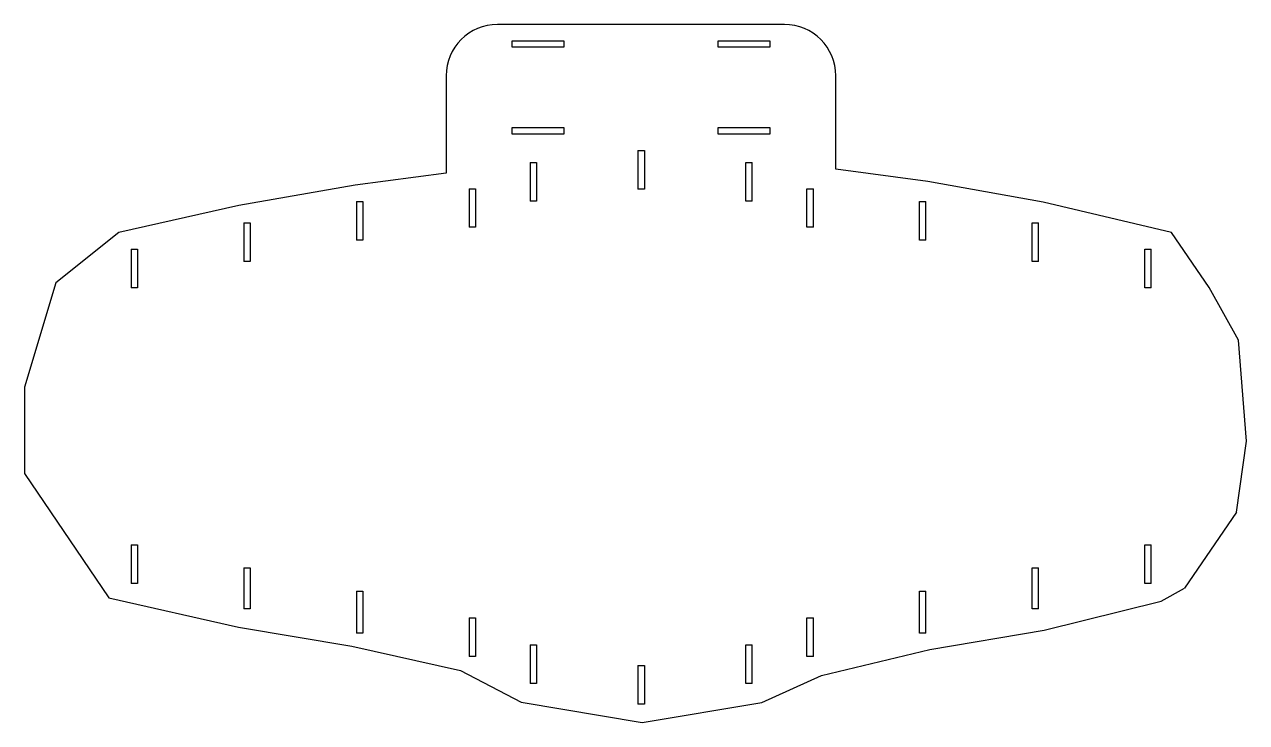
# Model space of a CAD drawing. Header units: inches. Extents: x -11.8 to 12, y -5.9 to 7.7.
import ezdxf

# ---------------------------------------------------------------- set-up
doc = ezdxf.new("R2010")
doc.units = ezdxf.units.IN
doc.header["$MEASUREMENT"] = 0

msp = doc.modelspace()

# ---------------------------------------------------------------- linework, layer by layer
at = {"color": 7, "linetype": 'Continuous', "lineweight": 25}
for p, q in [((2.994, 7.674), (-2.576, 7.674)), ((-2.291, 7.229), (-2.291, 7.354)), ((-2.291, 7.354), (-1.291, 7.354)), ((-1.291, 7.229), (-2.291, 7.229)), ((-1.291, 7.354), (-1.291, 7.229)), ((1.709, 7.229), (1.709, 7.354)), ((1.709, 7.354), (2.709, 7.354)), ((2.709, 7.229), (1.709, 7.229)), ((2.709, 7.354), (2.709, 7.229)), ((-3.576, 6.674), (-3.576, 4.786)), ((3.994, 4.863), (3.994, 6.674)), ((-2.291, 5.669), (-1.291, 5.669)), ((-2.291, 5.544), (-2.291, 5.669)), ((-1.291, 5.544), (-2.291, 5.544)), ((-1.291, 5.669), (-1.291, 5.544)), ((1.709, 5.544), (1.709, 5.669)), ((1.709, 5.669), (2.709, 5.669)), ((2.709, 5.544), (1.709, 5.544)), ((2.709, 5.669), (2.709, 5.544)), ((0.15, 5.226), (0.15, 4.474)), ((0.15, 5.226), (0.275, 5.226)), ((0.275, 5.226), (0.275, 4.474)), ((-1.944, 4.989), (-1.944, 4.239)), ((-1.944, 4.989), (-1.819, 4.989)), ((-1.819, 4.989), (-1.819, 4.239)), ((2.244, 4.239), (2.244, 4.989)), ((2.244, 4.989), (2.369, 4.989)), ((2.369, 4.239), (2.369, 4.989)), ((-3.576, 4.786), (-5.341, 4.55)), ((5.779, 4.62), (3.994, 4.863)), ((-5.341, 4.55), (-7.603, 4.155)), ((8.018, 4.219), (5.779, 4.62)), ((-3.131, 4.482), (-3.131, 3.733)), ((-3.131, 4.482), (-3.006, 4.482)), ((-3.006, 4.482), (-3.006, 3.733)), ((0.275, 4.474), (0.15, 4.474)), ((3.432, 3.733), (3.432, 4.482)), ((3.432, 4.482), (3.557, 4.482)), ((3.557, 3.733), (3.557, 4.482)), ((-7.603, 4.155), (-9.931, 3.633)), ((-5.319, 4.233), (-5.319, 3.484)), ((-5.319, 4.233), (-5.194, 4.233)), ((-5.194, 4.233), (-5.194, 3.484)), ((-1.819, 4.239), (-1.944, 4.239)), ((2.369, 4.239), (2.244, 4.239)), ((5.619, 3.484), (5.619, 4.233)), ((5.619, 4.233), (5.744, 4.233)), ((5.744, 3.484), (5.744, 4.233)), ((10.515, 3.628), (8.018, 4.219)), ((-7.506, 3.816), (-7.506, 3.067)), ((-7.506, 3.816), (-7.381, 3.816)), ((-7.381, 3.816), (-7.381, 3.067)), ((7.807, 3.067), (7.807, 3.816)), ((7.807, 3.816), (7.932, 3.816)), ((7.932, 3.067), (7.932, 3.816)), ((-9.931, 3.633), (-11.157, 2.65)), ((-3.006, 3.733), (-3.131, 3.733)), ((3.557, 3.733), (3.432, 3.733)), ((11.245, 2.561), (10.515, 3.628)), ((-5.194, 3.484), (-5.319, 3.484)), ((5.744, 3.484), (5.619, 3.484)), ((-9.694, 3.305), (-9.694, 2.555)), ((-9.694, 3.305), (-9.569, 3.305)), ((-9.569, 3.305), (-9.569, 2.555)), ((9.994, 2.555), (9.994, 3.305)), ((9.994, 3.305), (10.119, 3.305)), ((10.119, 2.555), (10.119, 3.305)), ((-7.381, 3.067), (-7.506, 3.067)), ((7.932, 3.067), (7.807, 3.067)), ((-11.157, 2.65), (-11.765, 0.623)), ((-9.569, 2.555), (-9.694, 2.555)), ((10.119, 2.555), (9.994, 2.555)), ((11.816, 1.539), (11.245, 2.561)), ((11.97, -0.426), (11.816, 1.539)), ((-11.765, 0.623), (-11.765, -1.055)), ((11.777, -1.803), (11.97, -0.426)), ((-11.765, -1.055), (-10.126, -3.468)), ((11.777, -1.803), (10.765, -3.281)), ((-9.694, -2.439), (-9.694, -3.189)), ((-9.694, -2.439), (-9.569, -2.439)), ((-9.569, -2.439), (-9.569, -3.189)), ((9.994, -3.189), (9.994, -2.439)), ((9.994, -2.439), (10.119, -2.439)), ((10.119, -3.189), (10.119, -2.439)), ((-7.506, -2.887), (-7.506, -3.686)), ((-7.506, -2.887), (-7.381, -2.887)), ((-7.381, -2.887), (-7.381, -3.686)), ((7.807, -3.686), (7.807, -2.887)), ((7.807, -2.887), (7.932, -2.887)), ((7.932, -3.686), (7.932, -2.887)), ((-9.569, -3.189), (-9.694, -3.189)), ((10.119, -3.189), (9.994, -3.189)), ((10.312, -3.534), (10.765, -3.281)), ((-10.126, -3.468), (-7.605, -4.037)), ((-5.319, -3.338), (-5.319, -4.158)), ((-5.319, -3.338), (-5.194, -3.338)), ((-5.194, -3.338), (-5.194, -4.158)), ((5.619, -4.158), (5.619, -3.338)), ((5.619, -3.338), (5.744, -3.338)), ((5.744, -4.158), (5.744, -3.338)), ((8.038, -4.101), (10.312, -3.534)), ((-7.381, -3.686), (-7.506, -3.686)), ((7.932, -3.686), (7.807, -3.686)), ((-3.131, -3.861), (-3.131, -4.612)), ((-3.131, -3.861), (-3.006, -3.861)), ((-3.006, -3.861), (-3.006, -4.612)), ((3.432, -4.612), (3.432, -3.861)), ((3.432, -3.861), (3.557, -3.861)), ((3.557, -4.612), (3.557, -3.861)), ((-7.605, -4.037), (-5.409, -4.406)), ((-5.194, -4.158), (-5.319, -4.158)), ((5.744, -4.158), (5.619, -4.158)), ((5.82, -4.475), (8.038, -4.101)), ((-5.409, -4.406), (-3.297, -4.883)), ((-1.944, -4.384), (-1.944, -5.135)), ((-1.944, -4.384), (-1.819, -4.384)), ((-1.819, -4.384), (-1.819, -5.135)), ((2.244, -5.135), (2.244, -4.384)), ((2.244, -4.384), (2.369, -4.384)), ((2.369, -5.135), (2.369, -4.384)), ((3.716, -4.982), (5.82, -4.475)), ((-3.006, -4.612), (-3.131, -4.612)), ((3.557, -4.612), (3.432, -4.612)), ((-3.297, -4.883), (-2.121, -5.498)), ((0.15, -4.784), (0.15, -5.534)), ((0.15, -4.784), (0.275, -4.784)), ((0.275, -4.784), (0.275, -5.534)), ((2.553, -5.502), (3.716, -4.982)), ((-1.819, -5.135), (-1.944, -5.135)), ((2.369, -5.135), (2.244, -5.135)), ((-2.121, -5.498), (0.232, -5.894)), ((0.275, -5.534), (0.15, -5.534)), ((0.232, -5.894), (2.553, -5.502))]:
    msp.add_line(p, q, dxfattribs=at)
for centre, start, end in [((-2.576, 6.674), 90, 180), ((2.994, 6.674), 0, 90)]:
    msp.add_arc(centre, 1, start, end, dxfattribs=at)

doc.saveas('drawing.dxf')
